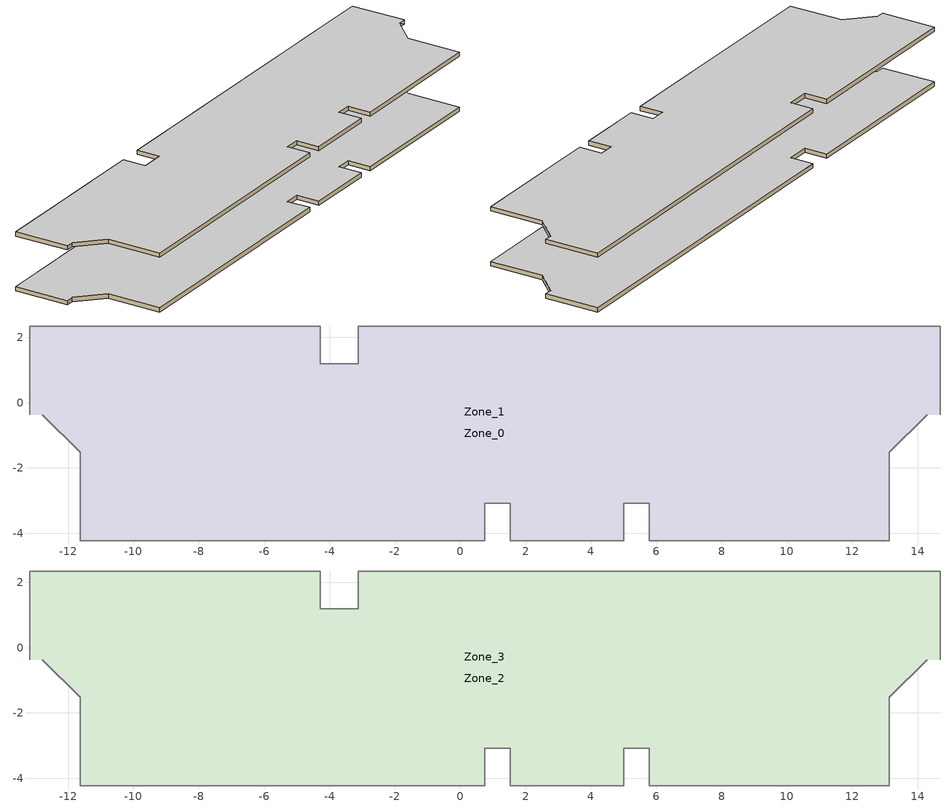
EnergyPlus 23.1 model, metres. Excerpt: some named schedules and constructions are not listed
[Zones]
Zone_0
 floor ground (Zone_0:f21UnderGroundSlabCF): -3.12,1.18 -3.12,2.34 14.68,2.34 14.68,-0.36 14.3,-0.36 13.14,-1.53 13.14,-4.23 5.78,-4.23 5.78,-3.07 5.01,-3.07 5.01,-4.23 1.52,-4.23 1.52,-3.07 0.75,-3.07 0.75,-4.23 -11.63,-4.23 -11.63,-1.53 -12.79,-0.36 -13.18,-0.36 -13.18,2.34 -4.28,2.34 -4.28,1.18 z-0.08
 wall to Zone_1 (Interior Partition (Mass)): 14.68,-0.36 14.68,2.34 -3.12,2.34 -3.12,1.18 -4.28,1.18 -4.28,2.34 -13.18,2.34 -13.18,-0.36 / -12.79,-0.36 -11.63,-1.53 -11.63,-4.23 0.75,-4.23 0.75,-3.07 1.52,-3.07 1.52,-4.23 5.01,-4.23 5.01,-3.07 5.78,-3.07 5.78,-4.23 13.14,-4.23 13.14,-1.53 14.3,-0.36 z-0.08:0.12
 ceiling to Zone_1 (Interior Slab (Mass)): -3.12,1.18 -4.28,1.18 -4.28,2.34 -13.18,2.34 -13.18,-0.36 -12.79,-0.36 -11.63,-1.53 -11.63,-4.23 0.75,-4.23 0.75,-3.07 1.52,-3.07 1.52,-4.23 5.01,-4.23 5.01,-3.07 5.78,-3.07 5.78,-4.23 13.14,-4.23 13.14,-1.53 14.3,-0.36 14.68,-0.36 14.68,2.34 -3.12,2.34 z0.12
Zone_1
 floor ground (Zone_1:f21UnderGroundSlabCF): -3.12,1.18 -3.12,2.34 14.68,2.34 14.68,-0.36 14.3,-0.36 13.14,-1.53 13.14,-4.23 5.78,-4.23 5.78,-3.07 5.01,-3.07 5.01,-4.23 1.52,-4.23 1.52,-3.07 0.75,-3.07 0.75,-4.23 -11.63,-4.23 -11.63,-1.53 -12.79,-0.36 -13.18,-0.36 -13.18,2.34 -4.28,2.34 -4.28,1.18 z-0.08
Zone_2
 floor to Zone_3 (Interior Slab (Mass)_FLIPPED): -3.12,1.18 -3.12,2.34 14.68,2.34 14.68,-0.36 14.3,-0.36 13.14,-1.53 13.14,-4.23 5.78,-4.23 5.78,-3.07 5.01,-3.07 5.01,-4.23 1.52,-4.23 1.52,-3.07 0.75,-3.07 0.75,-4.23 -11.63,-4.23 -11.63,-1.53 -12.79,-0.36 -13.18,-0.36 -13.18,2.34 -4.28,2.34 -4.28,1.18 z2.59
 wall to Zone_3 (Interior Partition (Mass)): 14.68,-0.36 14.68,2.34 -3.12,2.34 -3.12,1.18 -4.28,1.18 -4.28,2.34 -13.18,2.34 -13.18,-0.36 / -12.79,-0.36 -11.63,-1.53 -11.63,-4.23 0.75,-4.23 0.75,-3.07 1.52,-3.07 1.52,-4.23 5.01,-4.23 5.01,-3.07 5.78,-3.07 5.78,-4.23 13.14,-4.23 13.14,-1.53 14.3,-0.36 z2.59:2.79
 ceiling to Zone_3 (Interior Slab (Mass)): -3.12,1.18 -4.28,1.18 -4.28,2.34 -13.18,2.34 -13.18,-0.36 -12.79,-0.36 -11.63,-1.53 -11.63,-4.23 0.75,-4.23 0.75,-3.07 1.52,-3.07 1.52,-4.23 5.01,-4.23 5.01,-3.07 5.78,-3.07 5.78,-4.23 13.14,-4.23 13.14,-1.53 14.3,-0.36 14.68,-0.36 14.68,2.34 -3.12,2.34 z2.79
Zone_3
[Schedule:Day:Hourly]
613307c2-8aa6-4c91-907b-bb0af9b47a1f: Fraction, 1, 1, 1, 1, 1, 1, 1, 1, 0, 0, 0, 1, 1, 1, 1, 1, 1, 1, 0, 0, 0, 0, 0, 0
221ae4a8-9283-4e70-b2d0-ac4cc078e6b7: Fraction, 1, 1, 1, 1, 1, 1, 1, 1, 1, 0, 0, 0, 0, 0, 0, 0, 0, 0, 1, 1, 1, 1, 1, 1
fc1d9dd1-21ad-4a95-9f2e-5e8274befcc1: Fraction, 1, 1, 1, 1, 1, 1, 1, 1, 0, 0, 0, 1, 1, 1, 1, 0, 0, 0, 1, 1, 1, 1, 1, 1
045de047-22a5-4a90-b7b3-cf1eb05cef22: Fraction, 1, 1, 1, 1, 1, 1, 1, 0, 0, 0, 1, 1, 1, 0, 0, 0, 0, 1, 1, 1, 1, 1, 1, 1
e7f74120-9d63-4a36-ab36-1a4fc9cdbd2c: Fraction, 1, 1, 1, 1, 1, 1, 1, 1, 0, 0, 1, 1, 1, 1, 1, 1, 1, 0, 0, 0, 0, 0, 0, 1
e671f743-a171-429a-bed1-d6a67a00d9d5: Fraction, 1, 1, 1, 1, 0, 1, 1, 0, 0, 0, 0, 1, 1, 1, 1, 1, 0, 0, 0, 0, 0, 0, 0, 0
34f5285f-851c-4906-8dfd-2793a888aaac: Fraction, 0, 0, 0, 0, 0, 1, 1, 1, 0, 0, 0, 0, 0, 1, 0, 0, 0, 0, 0, 0, 0, 0, 0, 0
7e4b2431-a92c-49b9-b1d6-c385a8660f19: Fraction, 1, 1, 1, 1, 1, 1, 1, 1, 0, 0, 1, 1, 1, 1, 0, 0, 0, 0, 0, 0, 0, 0, 0, 0
18f68f57-d45d-45ed-bc88-365d76e5edac: Fraction, 0, 0, 0, 0, 0, 0, 0, 1, 0, 0, 0, 0, 0, 1, 0, 0, 0, 0, 0, 0, 0, 0, 1, 1
b6d31450-bda1-4964-892e-5050aa758c2c: Fraction, 1, 1, 1, 1, 1, 1, 1, 1, 0, 0, 0, 1, 0, 0, 0, 0, 0, 0, 0, 0, 0, 1, 1, 1
2b3c4a74-8b55-4ed1-a48b-883f575b50bd: Fraction, 1, 1, 1, 1, 1, 1, 1, 1, 0, 0, 0, 0, 1, 1, 1, 0, 0, 0, 0, 0, 0, 0, 1, 1
4d9f8f45-710f-42b6-bc5a-ae5538076bed: Fraction, 1, 1, 1, 1, 1, 1, 1, 1, 1, 0, 0, 0, 0, 0, 0, 0, 1, 1, 1, 1, 1, 1, 1, 1
7b6f5969-6e9d-4e31-83f8-cbfd3d8f1ee5: Fraction, 1, 1, 1, 1, 1, 1, 1, 1, 1, 0, 0, 0, 1, 1, 0, 0, 0, 0, 0, 1, 1, 1, 1, 1
d639d5a5-48d9-4be9-94c1-00be6beb3231: Fraction, 1, 1, 1, 1, 1, 1, 1, 1, 0, 1, 0, 0, 1, 1, 1, 1, 1, 1, 1, 1, 1, 1, 1, 1
0ab42fc6-8575-41d3-9d2b-da1dbde60e77: Fraction, 1, 1, 1, 1, 1, 1, 1, 1, 0, 0, 1, 0, 0, 0, 0, 0, 0, 0, 1, 1, 1, 1, 1, 1
0ba98ce9-c3f8-4b33-9f43-a603881a1f61: Fraction, 1, 1, 1, 1, 1, 1, 1, 1, 1, 0, 0, 0, 0, 1, 0, 0, 0, 0, 1, 1, 1, 1, 1, 1
d286b228-48cb-49fe-8f7e-8a35b57379ef: Fraction, 1, 1, 1, 1, 1, 1, 1, 1, 1, 0, 0, 0, 1, 0, 0, 0, 0, 0, 0, 0, 0, 0, 0, 1
e8fbf817-1bae-4f67-ab12-1d0c4ca7b79d: Fraction, 1, 1, 1, 1, 1, 1, 1, 1, 1, 0, 0, 0, 1, 1, 1, 1, 0, 1, 1, 1, 1, 1, 1, 1
14700e7e-194d-4da0-954c-0df0ed01f85b: Fraction, 1, 1, 1, 1, 1, 1, 1, 1, 0, 0, 1, 1, 0, 0, 0, 0, 1, 1, 1, 1, 1, 1, 1, 1
54d0f479-f92a-4ca9-b743-3f6ac3107a73: Fraction, 1, 1, 1, 1, 1, 1, 1, 1, 0, 0, 0, 0, 1, 1, 1, 1, 1, 1, 1, 1, 1, 1, 1, 1
d6e4fbde-ddd8-4199-83a4-2d6f8621f501: Fraction, 1, 1, 1, 1, 1, 1, 1, 1, 0, 0, 0, 0, 0, 0, 0, 1, 1, 1, 1, 1, 1, 1, 1, 1
141e316e-ef2a-4da4-b4f7-fd87c0098274: Fraction, 1, 1, 1, 1, 1, 1, 1, 1, 1, 1, 1, 1, 1, 1, 1, 0, 0, 0, 1, 1, 1, 1, 1, 1
999286ee-f318-4a6e-b003-1e8c6ec58065: Fraction, 1, 1, 1, 1, 1, 1, 1, 1, 0, 1, 1, 1, 1, 1, 1, 1, 1, 1, 1, 1, 1, 1, 1, 1
35f127c9-2228-46e0-bab9-f400ec9984d6: Fraction, 1, 1, 1, 1, 1, 1, 1, 1, 1, 0, 0, 0, 0, 0, 0, 0, 1, 1, 0, 0, 0, 0, 1, 1
5183e874-4b1b-4910-b6a9-a2fcc467ed76: Fraction, 1, 1, 1, 1, 1, 1, 1, 1, 1, 0, 0, 0, 0, 0, 0, 0, 0, 0, 0, 1, 1, 1, 1, 1
1a53b12e-97b5-4e04-8d02-f67dd9795df9: Fraction, 1, 1, 1, 1, 1, 1, 1, 0, 0, 0, 1, 1, 1, 1, 1, 1, 1, 0, 0, 0, 0, 0, 0, 0
5a655554-f5c3-4edb-a75b-37f179d81b7b: Fraction, 0, 1, 1, 1, 1, 1, 1, 1, 0, 0, 1, 0, 1, 1, 1, 0, 0, 0, 0, 0, 0, 0, 0, 1
19184b99-762f-4926-8548-8c1614a6db40: Fraction, 1, 1, 1, 1, 1, 1, 1, 1, 0, 0, 0, 1, 1, 1, 0, 0, 0, 1, 1, 1, 1, 1, 1, 1
2433b8e9-1c6a-4df1-83ab-3c6544d34019: Fraction, 1, 1, 1, 1, 1, 1, 1, 1, 1, 0, 0, 0, 0, 0, 0, 0, 0, 0, 0, 0, 0, 1, 1, 1
2074326f-e9dc-4f5f-a5d0-fbf5a298d041: Fraction, 1, 1, 1, 1, 1, 1, 1, 1, 0, 0, 1, 1, 1, 1, 1, 1, 1, 1, 0, 0, 0, 0, 1, 1
7d60bc45-5796-4def-9720-f2aae2197599: Fraction, 1, 1, 1, 1, 1, 1, 1, 1, 0, 0, 1, 0, 0, 0, 1, 1, 1, 1, 1, 1, 1, 1, 1, 1
be4b286f-7889-4ba9-bc49-1a8fa7f9d563: Fraction, 1, 1, 1, 1, 1, 1, 1, 1, 0, 0, 0, 0, 0, 0, 0, 0, 0, 1, 1, 1, 1, 1, 1, 1
eb66c7a4-156e-4b16-850d-ced058a6f478: Fraction, 1, 1, 1, 1, 1, 1, 1, 1, 0, 0, 0, 1, 1, 0, 0, 0, 0, 0, 0, 0, 1, 1, 1, 1
6e901cc3-bafb-4efb-96ed-7657097eee9d: Fraction, 1, 1, 1, 1, 1, 1, 1, 1, 0, 0, 1, 1, 1, 1, 0, 0, 1, 0, 0, 0, 0, 1, 1, 1
6ae9499f-60b8-4efd-86e3-190a8aebfaa8: Fraction, 1, 1, 1, 1, 1, 1, 1, 1, 1, 0, 1, 1, 1, 1, 1, 1, 1, 0, 0, 0, 0, 0, 1, 1
47850761-5684-495b-bc64-830e4fa9b8e2: Fraction, 1, 1, 1, 1, 1, 1, 1, 1, 0, 0, 1, 1, 1, 0, 1, 1, 0, 0, 1, 1, 1, 1, 1, 1
0e9b0a3a-6fef-42f9-907e-355a3aee525d: Fraction, 1, 1, 1, 1, 1, 1, 1, 1, 1, 0, 0, 0, 0, 1, 0, 0, 0, 0, 0, 0, 0, 1, 1, 1
6ede5c4a-0bfa-486a-9cfa-7946ee9e0228: Fraction, 1, 1, 1, 1, 1, 1, 1, 1, 0, 0, 0, 1, 1, 1, 1, 0, 0, 0, 0, 0, 0, 0, 0, 0
6ee4a996-b1c0-48f9-b8ff-b70e111c41a6: Fraction, 0, 1, 1, 1, 1, 1, 1, 0, 0, 0, 1, 1, 1, 1, 0, 0, 0, 0, 0, 0, 1, 1, 1, 0
07922edb-33af-4f3d-9447-4bf7b65bb3b5: Fraction, 0, 0, 0, 0, 0, 0, 0, 0, 0, 0, 0, 1, 1, 0, 0, 1, 0, 0, 0, 0, 0, 0, 0, 0
b2a0aea5-19fa-4e4f-a51a-52338e6e166d: Fraction, 0, 0, 0, 0, 0, 0, 0, 0, 0, 0, 0, 1, 1, 1, 1, 0, 0, 0, 0, 0, 0, 0, 0, 0
2a162be9-bf89-4020-86be-4880ae7dfc98: Fraction, 0, 0, 0, 0, 0, 0, 0, 0, 0, 0, 0, 1, 0, 0, 0, 0, 0, 0, 0, 0, 0, 0, 0, 0
2d82b5f0-4b32-4188-92c0-c0ef5c57d03b: Fraction, 0, 0, 0, 0, 1, 0, 0, 0, 0, 0, 0, 1, 1, 1, 0, 0, 0, 0, 0, 0, 0, 0, 0, 0
5afacdba-7fd5-4387-8349-1dc733a30a21: Fraction, 0, 0, 0, 0, 1, 0, 0, 0, 0, 0, 0, 1, 1, 1, 0, 1, 1, 1, 0, 0, 1, 1, 1, 1
1d51a316-8471-40fa-98fe-79e62228d0d2: Fraction, 1, 1, 1, 1, 1, 1, 1, 1, 1, 1, 1, 1, 1, 1, 1, 1, 1, 1, 1, 1, 1, 1, 1, 1
6f78f712-0f8f-4696-9eff-b890b4164685: Fraction, 1, 1, 1, 0, 1, 1, 1, 1, 0, 1, 1, 1, 1, 1, 1, 1, 1, 1, 1, 1, 1, 1, 1, 1
3ef2c776-71ff-4542-af9f-9d0f23b268be: Fraction, 1, 1, 1, 1, 1, 1, 1, 1, 1, 0, 0, 0, 1, 1, 0, 0, 1, 1, 1, 1, 1, 1, 1, 1
18b896ec-4f5b-410e-913c-6a1a7c58bcf7: Fraction, 1, 1, 1, 1, 1, 1, 1, 1, 1, 0, 0, 1, 1, 0, 1, 0, 1, 1, 0, 1, 0, 0, 1, 0
51adb836-2937-4849-a68e-b5aca71f5153: Fraction, 0, 1, 1, 1, 1, 1, 1, 1, 1, 1, 1, 1, 1, 0, 0, 0, 0, 0, 0, 0, 1, 1, 1, 1
516a7113-41f0-4ee9-880e-8e8929a826b4: Fraction, 1, 1, 1, 1, 1, 1, 1, 1, 1, 1, 1, 1, 0, 0, 0, 0, 0, 0, 0, 1, 1, 1, 1, 1
74dc4cc3-83d7-4675-a697-c7090b3857ee: Fraction, 1, 1, 1, 1, 1, 1, 1, 1, 1, 1, 1, 1, 1, 1, 0, 1, 1, 1, 0, 1, 1, 1, 1, 1
d86ffb7a-a5ae-4adc-9c21-45c160c97eed: Fraction, 1, 1, 1, 1, 1, 1, 1, 1, 1, 0, 0, 0, 0, 0, 0, 0, 0, 0, 0, 0, 1, 1, 1, 1
cd445bd3-e55a-4ed0-a0a8-6fd790d08495: Fraction, 1, 1, 1, 1, 1, 1, 1, 1, 0, 0, 0, 0, 1, 1, 1, 1, 0, 0, 0, 0, 0, 0, 1, 0
37f8b9cc-4bee-4416-adcc-142725fb9bab: Fraction, 1, 1, 1, 1, 1, 1, 1, 1, 1, 1, 0, 1, 1, 1, 1, 0, 0, 0, 0, 0, 1, 1, 1, 0
f78ad61d-dfd2-4a14-a272-efd6d9fa9966: Fraction, 1, 1, 1, 1, 1, 1, 1, 1, 1, 0, 0, 0, 0, 1, 1, 1, 1, 1, 1, 1, 1, 1, 1, 1
117285d3-bfcf-46e7-9516-e3b35d56039c: Fraction, 1, 1, 1, 1, 1, 1, 1, 1, 1, 1, 0, 0, 0, 0, 0, 0, 0, 1, 0, 1, 1, 1, 1, 1
f8a2cfd4-a3d0-4199-98d2-e27f0eb317fe: Fraction, 1, 1, 1, 1, 1, 1, 1, 1, 0, 0, 0, 0, 0, 0, 0, 0, 0, 0, 0, 1, 1, 1, 1, 1
4c29b148-9f94-4cbf-9262-868cfe786915: Fraction, 1, 1, 1, 1, 1, 1, 1, 1, 0, 0, 0, 0, 1, 0, 1, 0, 1, 1, 1, 1, 0, 1, 1, 1
72246f3f-8706-4514-8907-376346383f5f: Fraction, 1, 1, 1, 1, 1, 1, 1, 1, 0, 0, 0, 0, 1, 0, 0, 0, 0, 0, 0, 0, 0, 1, 1, 1
d312a23b-51bc-4c57-afaa-88e47a1f3e4c: Fraction, 1, 1, 1, 1, 1, 1, 1, 1, 0, 0, 0, 1, 0, 1, 1, 0, 0, 0, 0, 0, 0, 0, 0, 1
743fb035-7061-4b58-928f-54303a77ab4c: Fraction, 1, 1, 0, 0, 1, 1, 0, 1, 0, 0, 0, 0, 1, 0, 0, 0, 0, 0, 0, 0, 0, 0, 0, 0
fb5e09d2-8f81-44a6-b814-5dc01fab9666: Fraction, 0, 0, 1, 0, 0, 0, 1, 0, 0, 0, 0, 0, 0, 1, 1, 0, 0, 0, 0, 0, 0, 0, 0, 0
[Schedule:Week:Daily]
CoolAvail_Zone_1_42; CoolAvail_Zone_2_42; CoolAvail_Zone_3_42: 045de047-22a5-4a90-b7b3-cf1eb05cef22, e7f74120-9d63-4a36-ab36-1a4fc9cdbd2c, e671f743-a171-429a-bed1-d6a67a00d9d5, 34f5285f-851c-4906-8dfd-2793a888aaac, 7e4b2431-a92c-49b9-b1d6-c385a8660f19, 18f68f57-d45d-45ed-bc88-365d76e5edac, b6d31450-bda1-4964-892e-5050aa758c2c, 045de047-22a5-4a90-b7b3-cf1eb05cef22, 045de047-22a5-4a90-b7b3-cf1eb05cef22, 045de047-22a5-4a90-b7b3-cf1eb05cef22, 045de047-22a5-4a90-b7b3-cf1eb05cef22, 045de047-22a5-4a90-b7b3-cf1eb05cef22
CoolAvail_Zone_1_43; CoolAvail_Zone_2_43; CoolAvail_Zone_3_43: 2b3c4a74-8b55-4ed1-a48b-883f575b50bd, 4d9f8f45-710f-42b6-bc5a-ae5538076bed, 7b6f5969-6e9d-4e31-83f8-cbfd3d8f1ee5, d639d5a5-48d9-4be9-94c1-00be6beb3231, 0ab42fc6-8575-41d3-9d2b-da1dbde60e77, 0ba98ce9-c3f8-4b33-9f43-a603881a1f61, d286b228-48cb-49fe-8f7e-8a35b57379ef, 2b3c4a74-8b55-4ed1-a48b-883f575b50bd, 2b3c4a74-8b55-4ed1-a48b-883f575b50bd, 2b3c4a74-8b55-4ed1-a48b-883f575b50bd, 2b3c4a74-8b55-4ed1-a48b-883f575b50bd, 2b3c4a74-8b55-4ed1-a48b-883f575b50bd
CoolAvail_Zone_1_44; CoolAvail_Zone_2_44; CoolAvail_Zone_3_44: e8fbf817-1bae-4f67-ab12-1d0c4ca7b79d, 14700e7e-194d-4da0-954c-0df0ed01f85b, 54d0f479-f92a-4ca9-b743-3f6ac3107a73, d6e4fbde-ddd8-4199-83a4-2d6f8621f501, 141e316e-ef2a-4da4-b4f7-fd87c0098274, 999286ee-f318-4a6e-b003-1e8c6ec58065, 35f127c9-2228-46e0-bab9-f400ec9984d6, e8fbf817-1bae-4f67-ab12-1d0c4ca7b79d, e8fbf817-1bae-4f67-ab12-1d0c4ca7b79d, e8fbf817-1bae-4f67-ab12-1d0c4ca7b79d, e8fbf817-1bae-4f67-ab12-1d0c4ca7b79d, e8fbf817-1bae-4f67-ab12-1d0c4ca7b79d
CoolAvail_Zone_1_45; CoolAvail_Zone_2_45; CoolAvail_Zone_3_45: 5183e874-4b1b-4910-b6a9-a2fcc467ed76, 613307c2-8aa6-4c91-907b-bb0af9b47a1f, 1a53b12e-97b5-4e04-8d02-f67dd9795df9, 5a655554-f5c3-4edb-a75b-37f179d81b7b, 221ae4a8-9283-4e70-b2d0-ac4cc078e6b7, 19184b99-762f-4926-8548-8c1614a6db40, 5183e874-4b1b-4910-b6a9-a2fcc467ed76, 5183e874-4b1b-4910-b6a9-a2fcc467ed76, 5183e874-4b1b-4910-b6a9-a2fcc467ed76, 5183e874-4b1b-4910-b6a9-a2fcc467ed76, 5183e874-4b1b-4910-b6a9-a2fcc467ed76, 5183e874-4b1b-4910-b6a9-a2fcc467ed76
CoolAvail_Zone_1_46; CoolAvail_Zone_2_46; CoolAvail_Zone_3_46: 2433b8e9-1c6a-4df1-83ab-3c6544d34019, e7f74120-9d63-4a36-ab36-1a4fc9cdbd2c, 2074326f-e9dc-4f5f-a5d0-fbf5a298d041, 7d60bc45-5796-4def-9720-f2aae2197599, be4b286f-7889-4ba9-bc49-1a8fa7f9d563, eb66c7a4-156e-4b16-850d-ced058a6f478, 6e901cc3-bafb-4efb-96ed-7657097eee9d, 2433b8e9-1c6a-4df1-83ab-3c6544d34019, 2433b8e9-1c6a-4df1-83ab-3c6544d34019, 2433b8e9-1c6a-4df1-83ab-3c6544d34019, 2433b8e9-1c6a-4df1-83ab-3c6544d34019, 2433b8e9-1c6a-4df1-83ab-3c6544d34019
CoolAvail_Zone_1_47; CoolAvail_Zone_2_47; CoolAvail_Zone_3_47: 6ae9499f-60b8-4efd-86e3-190a8aebfaa8, 47850761-5684-495b-bc64-830e4fa9b8e2, 0e9b0a3a-6fef-42f9-907e-355a3aee525d, 6ede5c4a-0bfa-486a-9cfa-7946ee9e0228, 6ee4a996-b1c0-48f9-b8ff-b70e111c41a6, 07922edb-33af-4f3d-9447-4bf7b65bb3b5, b2a0aea5-19fa-4e4f-a51a-52338e6e166d, 6ae9499f-60b8-4efd-86e3-190a8aebfaa8, 6ae9499f-60b8-4efd-86e3-190a8aebfaa8, 6ae9499f-60b8-4efd-86e3-190a8aebfaa8, 6ae9499f-60b8-4efd-86e3-190a8aebfaa8, 6ae9499f-60b8-4efd-86e3-190a8aebfaa8
CoolAvail_Zone_1_48; CoolAvail_Zone_2_48; CoolAvail_Zone_3_48: 2a162be9-bf89-4020-86be-4880ae7dfc98, 2d82b5f0-4b32-4188-92c0-c0ef5c57d03b, 5afacdba-7fd5-4387-8349-1dc733a30a21, 1d51a316-8471-40fa-98fe-79e62228d0d2, 6f78f712-0f8f-4696-9eff-b890b4164685, 3ef2c776-71ff-4542-af9f-9d0f23b268be, 18b896ec-4f5b-410e-913c-6a1a7c58bcf7, 2a162be9-bf89-4020-86be-4880ae7dfc98, 2a162be9-bf89-4020-86be-4880ae7dfc98, 2a162be9-bf89-4020-86be-4880ae7dfc98, 2a162be9-bf89-4020-86be-4880ae7dfc98, 2a162be9-bf89-4020-86be-4880ae7dfc98
CoolAvail_Zone_1_49; CoolAvail_Zone_2_49; CoolAvail_Zone_3_49: 51adb836-2937-4849-a68e-b5aca71f5153, 516a7113-41f0-4ee9-880e-8e8929a826b4, 74dc4cc3-83d7-4675-a697-c7090b3857ee, d86ffb7a-a5ae-4adc-9c21-45c160c97eed, cd445bd3-e55a-4ed0-a0a8-6fd790d08495, 37f8b9cc-4bee-4416-adcc-142725fb9bab, f78ad61d-dfd2-4a14-a272-efd6d9fa9966, 51adb836-2937-4849-a68e-b5aca71f5153, 51adb836-2937-4849-a68e-b5aca71f5153, 51adb836-2937-4849-a68e-b5aca71f5153, 51adb836-2937-4849-a68e-b5aca71f5153, 51adb836-2937-4849-a68e-b5aca71f5153
CoolAvail_Zone_1_50; CoolAvail_Zone_2_50; CoolAvail_Zone_3_50: 117285d3-bfcf-46e7-9516-e3b35d56039c, fc1d9dd1-21ad-4a95-9f2e-5e8274befcc1, f8a2cfd4-a3d0-4199-98d2-e27f0eb317fe, 4c29b148-9f94-4cbf-9262-868cfe786915, 72246f3f-8706-4514-8907-376346383f5f, d312a23b-51bc-4c57-afaa-88e47a1f3e4c, 743fb035-7061-4b58-928f-54303a77ab4c, 117285d3-bfcf-46e7-9516-e3b35d56039c, 117285d3-bfcf-46e7-9516-e3b35d56039c, 117285d3-bfcf-46e7-9516-e3b35d56039c, 117285d3-bfcf-46e7-9516-e3b35d56039c, 117285d3-bfcf-46e7-9516-e3b35d56039c
CoolAvail_Zone_1_51; CoolAvail_Zone_2_51; CoolAvail_Zone_3_51: fb5e09d2-8f81-44a6-b814-5dc01fab9666, 8dbbae1d-5101-4069-b1f7-bf17d1b04f24, be925690-446b-45ee-b00c-e7a6b0739b5a, 27e3ebdb-ad4e-4947-b928-0c3bc2c9670c, 791c14b4-ddd0-4041-bf49-3f11275c2069, 25ef3f7e-85c7-4c0e-b391-d9d0fb7738b0, 513296c7-829c-4431-8b6c-4b8a78cb0fb9, fb5e09d2-8f81-44a6-b814-5dc01fab9666, fb5e09d2-8f81-44a6-b814-5dc01fab9666, fb5e09d2-8f81-44a6-b814-5dc01fab9666, fb5e09d2-8f81-44a6-b814-5dc01fab9666, fb5e09d2-8f81-44a6-b814-5dc01fab9666
CoolAvail_Zone_1_52; CoolAvail_Zone_2_52; CoolAvail_Zone_3_52: 15a8ba29-2b9d-4569-b55a-24c1871b45b6, 15a8ba29-2b9d-4569-b55a-24c1871b45b6, 15a8ba29-2b9d-4569-b55a-24c1871b45b6, 15a8ba29-2b9d-4569-b55a-24c1871b45b6, 15a8ba29-2b9d-4569-b55a-24c1871b45b6, 15a8ba29-2b9d-4569-b55a-24c1871b45b6, 15a8ba29-2b9d-4569-b55a-24c1871b45b6, 15a8ba29-2b9d-4569-b55a-24c1871b45b6, 15a8ba29-2b9d-4569-b55a-24c1871b45b6, 15a8ba29-2b9d-4569-b55a-24c1871b45b6, 15a8ba29-2b9d-4569-b55a-24c1871b45b6, 15a8ba29-2b9d-4569-b55a-24c1871b45b6
CoolAvail_Zone_2_0; CoolAvail_Zone_3_0: 101b5d85-50e2-47d6-a2b9-fdca6b40efff, c4979bbe-f962-4f51-a79a-f8ffd58dfe2b, 9d52a159-04fd-4f9d-85af-d12cfab4f341, 1c073a8d-68b4-4047-8a2d-041e5d47b466, 846caad7-d875-4e8c-8c7c-f7d525063702, 1a36a5c5-7556-4830-a8d0-f64b808e300a, 85886e61-1467-4d3c-925d-2f48c74eecbd, 101b5d85-50e2-47d6-a2b9-fdca6b40efff, 101b5d85-50e2-47d6-a2b9-fdca6b40efff, 101b5d85-50e2-47d6-a2b9-fdca6b40efff, 101b5d85-50e2-47d6-a2b9-fdca6b40efff, 101b5d85-50e2-47d6-a2b9-fdca6b40efff
CoolAvail_Zone_2_1; CoolAvail_Zone_3_1: 9a49b87d-85d2-4786-a2e3-a71ff64265ed, 843b071a-27b3-43d5-8c5a-d1523ee4a428, 44f65347-1504-40d6-9b11-89126dd36c03, e79ef82f-a267-486e-9736-37d40e09839b, d3489c97-1c63-4be9-bd51-77495e3010e9, af39a9be-ab1c-46e7-80a8-ba31145886c8, 20e1f370-967a-4ac7-88b2-b8ff0b045305, 9a49b87d-85d2-4786-a2e3-a71ff64265ed, 9a49b87d-85d2-4786-a2e3-a71ff64265ed, 9a49b87d-85d2-4786-a2e3-a71ff64265ed, 9a49b87d-85d2-4786-a2e3-a71ff64265ed, 9a49b87d-85d2-4786-a2e3-a71ff64265ed
CoolAvail_Zone_2_2; CoolAvail_Zone_3_2: b928fe54-2686-44c6-8893-cf3befaafa64, 4eea1c81-fdf4-4d32-8908-5bfd24ec61f0, d3489c97-1c63-4be9-bd51-77495e3010e9, 31c6d66f-3bc0-4656-914a-27273c612fc0, c4979bbe-f962-4f51-a79a-f8ffd58dfe2b, 9e243a38-bb34-4db3-a9f6-a3daf1d2d3e8, a8ed7ce0-6275-4bb7-bf0b-45945df8be19, b928fe54-2686-44c6-8893-cf3befaafa64, b928fe54-2686-44c6-8893-cf3befaafa64, b928fe54-2686-44c6-8893-cf3befaafa64, b928fe54-2686-44c6-8893-cf3befaafa64, b928fe54-2686-44c6-8893-cf3befaafa64
CoolAvail_Zone_2_3; CoolAvail_Zone_3_3: 2beebd62-c32a-447d-a363-4ced4b137444, 754e1f6a-6fda-4d27-a566-0c247829c5d0, d96c9f50-3297-429c-b8a0-2940010e9eb7, 5d18a932-5d33-49f1-85f9-f7b3a96ec5a3, 90159314-ec27-47e7-be0e-3a75ea0439be, 101b5d85-50e2-47d6-a2b9-fdca6b40efff, d441ff0c-bdd6-4e8c-a3c8-77b2be81bdd6, 2beebd62-c32a-447d-a363-4ced4b137444, 2beebd62-c32a-447d-a363-4ced4b137444, 2beebd62-c32a-447d-a363-4ced4b137444, 2beebd62-c32a-447d-a363-4ced4b137444, 2beebd62-c32a-447d-a363-4ced4b137444
CoolAvail_Zone_2_4; CoolAvail_Zone_3_4: 0f10acd5-5e7e-49ed-85b9-72586683d736, 2ce6c997-b22f-45b9-b804-9ed5412f99c0, 352d9823-5c3d-4d67-ad51-74a0a981c490, 71ab28f2-b0f1-4152-b260-45d60f567f38, 255c8c6a-918a-4794-9068-9ed76ac076e7, 0deeec86-2853-4ae8-bed2-fca6c9e35eda, 2ce6c997-b22f-45b9-b804-9ed5412f99c0, 0f10acd5-5e7e-49ed-85b9-72586683d736, 0f10acd5-5e7e-49ed-85b9-72586683d736, 0f10acd5-5e7e-49ed-85b9-72586683d736, 0f10acd5-5e7e-49ed-85b9-72586683d736, 0f10acd5-5e7e-49ed-85b9-72586683d736
CoolAvail_Zone_2_5; CoolAvail_Zone_3_5: 5b65a6a4-88d8-45b9-a6d9-5805ce4f3225, f9db73f9-19c7-47f4-9a2f-8f46d024c5dd, fb352f48-7048-40b9-956c-fabff520de05, bb68da4b-8bd3-4e94-95be-c6a35ea93be2, 17eb6677-f5a1-4170-8b4f-fc561e546082, 76521286-06b1-4997-a85a-13f24bce1eb2, 073babae-a0af-4805-8a26-85f0abf5699f, 5b65a6a4-88d8-45b9-a6d9-5805ce4f3225, 5b65a6a4-88d8-45b9-a6d9-5805ce4f3225, 5b65a6a4-88d8-45b9-a6d9-5805ce4f3225, 5b65a6a4-88d8-45b9-a6d9-5805ce4f3225, 5b65a6a4-88d8-45b9-a6d9-5805ce4f3225
CoolAvail_Zone_2_6; CoolAvail_Zone_3_6: 60f873ce-9e1c-43f5-9501-928ba0be88ee, 40e62d66-b4ce-47c8-9b7c-c7729762349d, 545da3a1-4e99-459e-bd6a-8dd1c37bc9bf, 4c07bf9e-b23a-464f-b1ab-400f7d81f7b7, f58dfca6-a7c5-4bd3-815c-845bf6fd7a36, 8bcf43a9-53ca-410e-aea6-9044dc74afdf, 400585f7-7f9a-41de-9a3e-522122068377, 60f873ce-9e1c-43f5-9501-928ba0be88ee, 60f873ce-9e1c-43f5-9501-928ba0be88ee, 60f873ce-9e1c-43f5-9501-928ba0be88ee, 60f873ce-9e1c-43f5-9501-928ba0be88ee, 60f873ce-9e1c-43f5-9501-928ba0be88ee
CoolAvail_Zone_2_7; CoolAvail_Zone_3_7: 71e37e2a-21ce-4182-8260-fe3e772682f3, cfe308d7-a056-4192-ad5e-67d0d74f8a25, 445d97ca-ca12-4e1f-82fc-6fd4d678fd95, 3ad89ad9-1303-4542-969b-fa3b887d0057, 72015ecb-f63e-40ba-9de7-f3e97830b37f, 386f6db6-0a56-4221-b77c-7d338010420a, 11ea22f2-a522-4dbd-894e-97847c69aab3, 71e37e2a-21ce-4182-8260-fe3e772682f3, 71e37e2a-21ce-4182-8260-fe3e772682f3, 71e37e2a-21ce-4182-8260-fe3e772682f3, 71e37e2a-21ce-4182-8260-fe3e772682f3, 71e37e2a-21ce-4182-8260-fe3e772682f3
CoolAvail_Zone_2_8; CoolAvail_Zone_3_8: 0e15c3cc-8837-415a-9d8f-396f31a5034b, f2a5553a-9555-4227-bd82-63ccd670d33f, 38e85de6-d0e9-4dc5-9656-8d52ea08bb2b, 87e20832-508f-4057-bf11-014a6a6e7ee0, 6d989052-cc85-417c-80b8-75c9bce780e6, d5667a01-019b-4c53-9a17-64321f5f7b25, 613307c2-8aa6-4c91-907b-bb0af9b47a1f, 0e15c3cc-8837-415a-9d8f-396f31a5034b, 0e15c3cc-8837-415a-9d8f-396f31a5034b, 0e15c3cc-8837-415a-9d8f-396f31a5034b, 0e15c3cc-8837-415a-9d8f-396f31a5034b, 0e15c3cc-8837-415a-9d8f-396f31a5034b
CoolAvail_Zone_2_9; CoolAvail_Zone_3_9: a8673020-6819-42a4-94ae-c447f602b0d9, c6c245e3-da05-453b-9b60-d209ecba8cec, 613307c2-8aa6-4c91-907b-bb0af9b47a1f, af66b3d1-7437-4f51-8f36-003129603712, f68db8f2-79ae-4c3c-b19b-8f0427495823, 6abcd034-d161-42db-8706-def5e01ae57d, 6d71166f-1b71-4982-8b79-9e63e0fe5c92, a8673020-6819-42a4-94ae-c447f602b0d9, a8673020-6819-42a4-94ae-c447f602b0d9, a8673020-6819-42a4-94ae-c447f602b0d9, a8673020-6819-42a4-94ae-c447f602b0d9, a8673020-6819-42a4-94ae-c447f602b0d9
CoolAvail_Zone_2_10; CoolAvail_Zone_3_10: 147a76e1-a461-4127-b962-105c03f23251, 613307c2-8aa6-4c91-907b-bb0af9b47a1f, bed720de-659e-4e06-a2c1-2a6293d2ff6f, 4dfc22cc-9ac2-47ff-ba0f-2b92194b9829, 5e16ed15-f94d-4df4-8c55-caa063f6117a, f638f7b0-91cb-491c-9e14-253ade67ec60, 61785781-1c30-4e96-af15-9acf7d6ec6df, 147a76e1-a461-4127-b962-105c03f23251, 147a76e1-a461-4127-b962-105c03f23251, 147a76e1-a461-4127-b962-105c03f23251, 147a76e1-a461-4127-b962-105c03f23251, 147a76e1-a461-4127-b962-105c03f23251
CoolAvail_Zone_2_11; CoolAvail_Zone_3_11: 613307c2-8aa6-4c91-907b-bb0af9b47a1f, fce82450-8b15-4a61-9f52-f9c7dbdf5c38, 06f2e002-e215-4cbc-9533-67d3cc188288, c11644d0-3b6f-485d-bcd0-2416a92099a8, d8f2bdde-81c2-4643-81a1-46338939e5fa, 721d8c2f-a6f0-4370-8f11-8e306d53c12c, aa1db028-c282-487f-bf47-eebf7ade1fcf, 613307c2-8aa6-4c91-907b-bb0af9b47a1f, 613307c2-8aa6-4c91-907b-bb0af9b47a1f, 613307c2-8aa6-4c91-907b-bb0af9b47a1f, 613307c2-8aa6-4c91-907b-bb0af9b47a1f, 613307c2-8aa6-4c91-907b-bb0af9b47a1f
CoolAvail_Zone_2_12; CoolAvail_Zone_3_12: b1fa5cea-c9ee-4d37-903e-bbc1f61b0fff, 163b6b3e-87bf-4ef0-b4e8-86e89039eb45, 6193c470-c622-459e-9e35-632df3000e32, 844a0c21-5ce1-463a-86ac-ab40cdcc2d10, b524331f-8fe5-4c1f-8ac8-1a539d21e65d, 5799fdf4-e828-4b85-ad81-bc7d58f7ddb1, 0271b4ed-f237-4cb7-877f-1b32eede0682, b1fa5cea-c9ee-4d37-903e-bbc1f61b0fff, b1fa5cea-c9ee-4d37-903e-bbc1f61b0fff, b1fa5cea-c9ee-4d37-903e-bbc1f61b0fff, b1fa5cea-c9ee-4d37-903e-bbc1f61b0fff, b1fa5cea-c9ee-4d37-903e-bbc1f61b0fff
CoolAvail_Zone_2_13; CoolAvail_Zone_3_13: 4521a618-1408-41c7-89e6-46d260d32eac, ea5aa177-a10c-4cc6-ad90-0155cb6741ec, 0d82ce50-64aa-4de1-85bb-2cdb5bce18c4, 1d86fd53-d6b0-401a-857b-3085eb50e161, 87d6a17c-d486-4977-841a-cc2dcee14c24, c3a7c3be-7bef-46bf-ae27-21e377b0284a, 2bfdecaf-1331-42ec-bf75-caec5d026706, 4521a618-1408-41c7-89e6-46d260d32eac, 4521a618-1408-41c7-89e6-46d260d32eac, 4521a618-1408-41c7-89e6-46d260d32eac, 4521a618-1408-41c7-89e6-46d260d32eac, 4521a618-1408-41c7-89e6-46d260d32eac
CoolAvail_Zone_2_14; CoolAvail_Zone_3_14: 0fbc1205-dbbf-4afa-8200-d416a85ad097, 44571a87-8a42-4dde-b993-03312249a307, 9ef339b4-dc2d-4e6f-9db2-49f721c5fda3, e025a19a-696a-4e4d-bfda-ba180a1cedda, bd4f6598-057a-4d02-9646-23766d072e6d, 11c783ff-c9f9-470f-8f13-842b21e67925, 39b0b1f9-8ea9-4c35-a0e5-d911d0342014, 0fbc1205-dbbf-4afa-8200-d416a85ad097, 0fbc1205-dbbf-4afa-8200-d416a85ad097, 0fbc1205-dbbf-4afa-8200-d416a85ad097, 0fbc1205-dbbf-4afa-8200-d416a85ad097, 0fbc1205-dbbf-4afa-8200-d416a85ad097
CoolAvail_Zone_2_15; CoolAvail_Zone_3_15: 369ed2c9-53fb-4d6c-83a2-964c8318f990, 7bbc8963-44d2-4955-aa81-f84fb3806aec, 30ec974a-1ce5-48ef-a772-8128b01d9920, cec7b63a-5193-4ccc-9212-639a7c9ba73a, ca0cca3f-3ddc-4104-bc52-80351d920f97, 2ac3b907-009f-4f9a-b07d-02d2dd3a123c, 664e93ea-60d5-4e9b-a0a3-6647ead0854a, 369ed2c9-53fb-4d6c-83a2-964c8318f990, 369ed2c9-53fb-4d6c-83a2-964c8318f990, 369ed2c9-53fb-4d6c-83a2-964c8318f990, 369ed2c9-53fb-4d6c-83a2-964c8318f990, 369ed2c9-53fb-4d6c-83a2-964c8318f990
CoolAvail_Zone_2_16; CoolAvail_Zone_3_16: a328a98d-13b9-441a-b6f8-8c9aff383cf2, 700bc144-d0d0-4582-af1a-b3adc6e1dd5d, ccffaeb2-6981-4301-bfa7-3d187a05f770, eb61add2-58cb-4016-b825-cf0ec220814a, d38f573d-670d-4c52-a8ad-e5672937f525, c0e27841-65bd-4e8c-bf4e-ce8449dc44ee, 9023ac32-3b59-4901-9539-42a83f4ff155, a328a98d-13b9-441a-b6f8-8c9aff383cf2, a328a98d-13b9-441a-b6f8-8c9aff383cf2, a328a98d-13b9-441a-b6f8-8c9aff383cf2, a328a98d-13b9-441a-b6f8-8c9aff383cf2, a328a98d-13b9-441a-b6f8-8c9aff383cf2
CoolAvail_Zone_2_17; CoolAvail_Zone_3_17: 2dd51668-f786-4732-814f-1b2310f05dc8, 487e2272-4d9e-4eae-b78d-7311df3fe1ef, 4d2cca53-93af-4a0d-bd53-fcdf0df4c859, 8b592837-b0ed-4772-b68c-6bce57264ab9, 7dd5b52a-0c7e-467d-8a98-2378646e60ac, 5c51fd6c-f638-46c5-a15e-4870526941d7, 2ee0b87b-681d-437b-a6a1-f00a7373f850, 2dd51668-f786-4732-814f-1b2310f05dc8, 2dd51668-f786-4732-814f-1b2310f05dc8, 2dd51668-f786-4732-814f-1b2310f05dc8, 2dd51668-f786-4732-814f-1b2310f05dc8, 2dd51668-f786-4732-814f-1b2310f05dc8
CoolAvail_Zone_2_18; CoolAvail_Zone_3_18: 02204b76-442c-44df-84e9-724ea93a8bc6, 4f8b644a-875d-4a13-bda7-e57abbbec1d6, e27c4b03-e375-44e6-9e16-b887766ccfbb, 02204b76-442c-44df-84e9-724ea93a8bc6, f84dbb50-f220-423f-a807-49fa110ac2ba, 8137247b-9351-49b7-86ff-19233b0da506, 354a070c-5b05-4bfc-af86-0ed5f6dc66c0, 02204b76-442c-44df-84e9-724ea93a8bc6, 02204b76-442c-44df-84e9-724ea93a8bc6, 02204b76-442c-44df-84e9-724ea93a8bc6, 02204b76-442c-44df-84e9-724ea93a8bc6, 02204b76-442c-44df-84e9-724ea93a8bc6
CoolAvail_Zone_2_19; CoolAvail_Zone_3_19: 1f7bd391-9114-49ca-9a12-c964734ec11d, bc9b76b5-0b8f-497e-bb69-3ca8c4428b91, 6708489d-32f5-411a-83e3-cbdad7275f6d, 8b4c0d58-ef68-4384-80f8-5bde17c0f631, 71cc648e-cb99-4c27-a318-fd9f6bc0aa71, f106f2a1-4103-4a18-b76a-0d36f6c98a96, 61671018-3142-470a-99db-792dad81ed32, 1f7bd391-9114-49ca-9a12-c964734ec11d, 1f7bd391-9114-49ca-9a12-c964734ec11d, 1f7bd391-9114-49ca-9a12-c964734ec11d, 1f7bd391-9114-49ca-9a12-c964734ec11d, 1f7bd391-9114-49ca-9a12-c964734ec11d
CoolAvail_Zone_2_20; CoolAvail_Zone_3_20: d121ed59-0e62-42ff-b0bc-9c7a6ebabda2, 0a2d420c-b75a-4ec7-8d8a-0e50e32338c6, 1f7bd391-9114-49ca-9a12-c964734ec11d, 3a070dbb-3886-492f-a045-a5f4722d0db8, a83aaaaf-c756-4915-8ebd-ce396c5bf3eb, 1b5139ae-4fc9-4911-85a6-3f67497cbee1, df2bb288-aeb7-4cc2-a420-e9bbd0280510, d121ed59-0e62-42ff-b0bc-9c7a6ebabda2, d121ed59-0e62-42ff-b0bc-9c7a6ebabda2, d121ed59-0e62-42ff-b0bc-9c7a6ebabda2, d121ed59-0e62-42ff-b0bc-9c7a6ebabda2, d121ed59-0e62-42ff-b0bc-9c7a6ebabda2
CoolAvail_Zone_2_21; CoolAvail_Zone_3_21: db95f054-3edd-4a6d-bdce-91b323a43259, f9db73f9-19c7-47f4-9a2f-8f46d024c5dd, 2a7c9c6a-64e8-4eff-8a8c-ee6ddca7cc57, 926be529-d521-4abf-b838-68f3e81b462d, 561a6495-e36d-4112-8207-b17ed1802feb, a8e66a2f-fe15-4c03-a12b-d5c88e11db59, e0329a3a-3bd4-41c5-ab4f-5e537b0de411, db95f054-3edd-4a6d-bdce-91b323a43259, db95f054-3edd-4a6d-bdce-91b323a43259, db95f054-3edd-4a6d-bdce-91b323a43259, db95f054-3edd-4a6d-bdce-91b323a43259, db95f054-3edd-4a6d-bdce-91b323a43259
CoolAvail_Zone_2_22; CoolAvail_Zone_3_22: 47f13435-a166-4eb1-9cb7-54036eb453d3, 8754678c-8171-4ac2-abaa-a6fd29ce8852, 3747129e-08f1-46bd-9b69-5085503bf4cc, e00ab4b1-381f-4ac3-84bb-81fe994f256e, ddef462e-5566-4761-8cf1-32acc20b7485, 0b20eb1c-cd36-4962-af07-e309cd3208fe, e8cb5154-05be-4f62-9d91-dc385cceed02, 47f13435-a166-4eb1-9cb7-54036eb453d3, 47f13435-a166-4eb1-9cb7-54036eb453d3, 47f13435-a166-4eb1-9cb7-54036eb453d3, 47f13435-a166-4eb1-9cb7-54036eb453d3, 47f13435-a166-4eb1-9cb7-54036eb453d3
CoolAvail_Zone_2_23; CoolAvail_Zone_3_23: 28e3482d-51b4-4f34-a589-50d191cf5f0e, 0a8839db-23bd-4711-8efa-85ae4373f5cb, 0e4aac3a-62be-4ce8-a9da-b6d9fd6fe3e8, 1d80b73d-ddad-4cdf-b615-0427cf3bf0a9, 6e2b47c4-49f7-4737-82dd-d9c790c88f4d, 7fe0020b-dfb3-4b9b-aab0-76beaf2b7fc7, b9431bcd-d357-4be5-a75b-608b9fee36d2, 28e3482d-51b4-4f34-a589-50d191cf5f0e, 28e3482d-51b4-4f34-a589-50d191cf5f0e, 28e3482d-51b4-4f34-a589-50d191cf5f0e, 28e3482d-51b4-4f34-a589-50d191cf5f0e, 28e3482d-51b4-4f34-a589-50d191cf5f0e
CoolAvail_Zone_2_24; CoolAvail_Zone_3_24: d97777cc-eac9-4e57-8f84-70f3952f4d9b, b7a68a37-dd30-4b65-8cab-9ac99e7db22c, 8429675c-20fe-46a1-8d8f-45cf35516ae3, eed44731-9048-47ae-a1c8-29fe8122a8bd, 49126914-1935-4af1-b502-ace4539f21f1, f408ef6a-ea28-4e7b-91c7-53f596799138, 3e13dc29-d6a5-4977-bda9-763077eb0034, d97777cc-eac9-4e57-8f84-70f3952f4d9b, d97777cc-eac9-4e57-8f84-70f3952f4d9b, d97777cc-eac9-4e57-8f84-70f3952f4d9b, d97777cc-eac9-4e57-8f84-70f3952f4d9b, d97777cc-eac9-4e57-8f84-70f3952f4d9b
CoolAvail_Zone_2_25; CoolAvail_Zone_3_25: c035f043-39f9-449a-9001-1a1893857f5d, 32ba568e-d9da-44c9-9170-2a6e5bdd328e, bb742cdd-9e57-45ab-b84f-805dae8ed918, 27d9cdcf-48b1-4b68-8e5c-78e76a5f32de, c7d9dfda-c081-4fef-a2b8-f487c6c75724, 4a33a946-a6f9-4dcb-879b-b51cdb36bdb1, c3f121b2-6f4c-4f04-8ba7-75c3e436559e, c035f043-39f9-449a-9001-1a1893857f5d, c035f043-39f9-449a-9001-1a1893857f5d, c035f043-39f9-449a-9001-1a1893857f5d, c035f043-39f9-449a-9001-1a1893857f5d, c035f043-39f9-449a-9001-1a1893857f5d
CoolAvail_Zone_2_26; CoolAvail_Zone_3_26: 6e2a2d91-3302-42b3-96cc-86e10de887aa, c5838eb7-ade0-4d14-9939-87af904fa7c7, 6a54c678-1bbd-4f0e-8acc-fc2f76fe325d, 12e3f2d3-2ff4-4fdd-af44-2a72279b101a, 8c1a0407-a99e-47a1-a9a3-fced717f3a87, d9174d66-71c5-408b-bd8a-2d1e7f9e8067, 265b3c2b-efac-45b8-a522-a89c1605beb2, 6e2a2d91-3302-42b3-96cc-86e10de887aa, 6e2a2d91-3302-42b3-96cc-86e10de887aa, 6e2a2d91-3302-42b3-96cc-86e10de887aa, 6e2a2d91-3302-42b3-96cc-86e10de887aa, 6e2a2d91-3302-42b3-96cc-86e10de887aa
CoolAvail_Zone_2_27; CoolAvail_Zone_3_27: 3d11e72a-e338-4c06-b5d4-7038ebe0709f, 5b1fb0cb-894a-4eab-934c-9c7774535eeb, ead83d7a-20ac-4cb5-8c54-784c639e099e, 9a78b80b-a39d-4a95-be75-34c5de27432d, 6b35ae47-d313-45e1-b6d0-aa50c7871b27, c26e6cde-e765-4cde-a4a3-09d3df8532c4, 6db4bff9-dc58-4260-99ae-d671ad722d93, 3d11e72a-e338-4c06-b5d4-7038ebe0709f, 3d11e72a-e338-4c06-b5d4-7038ebe0709f, 3d11e72a-e338-4c06-b5d4-7038ebe0709f, 3d11e72a-e338-4c06-b5d4-7038ebe0709f, 3d11e72a-e338-4c06-b5d4-7038ebe0709f
CoolAvail_Zone_2_28; CoolAvail_Zone_3_28: 6dd203ce-ad57-4851-abd1-f3d6632a892b, 73bbe929-7157-49f2-a81a-e16a473970c2, 0273c56d-a22d-4628-8c50-e187e72f790f, cfaa2020-c53c-477a-943d-766744f6280f, 8b592837-b0ed-4772-b68c-6bce57264ab9, 420083ae-3abf-4e8a-b996-fef9359592f0, db95f054-3edd-4a6d-bdce-91b323a43259, 6dd203ce-ad57-4851-abd1-f3d6632a892b, 6dd203ce-ad57-4851-abd1-f3d6632a892b, 6dd203ce-ad57-4851-abd1-f3d6632a892b, 6dd203ce-ad57-4851-abd1-f3d6632a892b, 6dd203ce-ad57-4851-abd1-f3d6632a892b
CoolAvail_Zone_2_29; CoolAvail_Zone_3_29: e72cf737-041f-461f-be59-80073e69d943, c05c95aa-5ce9-4e5c-96b5-c98dd425bf7f, eab98bfe-7c1f-4731-91ff-93a55183b381, ad07e1bf-17a1-45b8-bcfc-b197aba02226, 8b592837-b0ed-4772-b68c-6bce57264ab9, 8b592837-b0ed-4772-b68c-6bce57264ab9, fa9a5707-1a32-4690-90a2-0b69d0edb68e, e72cf737-041f-461f-be59-80073e69d943, e72cf737-041f-461f-be59-80073e69d943, e72cf737-041f-461f-be59-80073e69d943, e72cf737-041f-461f-be59-80073e69d943, e72cf737-041f-461f-be59-80073e69d943
CoolAvail_Zone_2_30; CoolAvail_Zone_3_30: e73324ac-521d-455f-8a64-443b96254822, 613307c2-8aa6-4c91-907b-bb0af9b47a1f, 0aeb9ab1-0fc4-4dd2-8362-6ad680db6582, b2008c68-ae7f-481f-afc6-45cc50923bcb, 53c43e9f-1b87-4825-8281-7587c9c76343, f2710bf2-94af-480d-b672-3edbfaa71d0a, cfc9328a-30eb-4ca3-89cd-4e273e72a855, e73324ac-521d-455f-8a64-443b96254822, e73324ac-521d-455f-8a64-443b96254822, e73324ac-521d-455f-8a64-443b96254822, e73324ac-521d-455f-8a64-443b96254822, e73324ac-521d-455f-8a64-443b96254822
CoolAvail_Zone_2_31; CoolAvail_Zone_3_31: 83c55070-f4b3-444f-ae1d-06338c1b1e32, 3a070dbb-3886-492f-a045-a5f4722d0db8, eab98bfe-7c1f-4731-91ff-93a55183b381, b5b7a7df-ceaf-412a-bbc0-05ee3d6cad0a, 8e2d85ec-83c8-4cb6-905d-8163293230ba, 513296c7-829c-4431-8b6c-4b8a78cb0fb9, 3e4768f0-8492-4b43-9f28-778fbaccd6e6, 83c55070-f4b3-444f-ae1d-06338c1b1e32, 83c55070-f4b3-444f-ae1d-06338c1b1e32, 83c55070-f4b3-444f-ae1d-06338c1b1e32, 83c55070-f4b3-444f-ae1d-06338c1b1e32, 83c55070-f4b3-444f-ae1d-06338c1b1e32
CoolAvail_Zone_2_32; CoolAvail_Zone_3_32: 82f1b309-b3a5-4429-9ffb-3b5234870a55, 7c79ecae-02e1-4a16-9ac2-d17f319ec578, c6bbd59c-d46c-4059-b751-a82b38d8cd87, 82f319c3-00aa-45d4-91ae-b809ddefc71b, a2d3b7b7-1e07-4c48-b848-079ebbd94c0a, 24d13d1c-5228-4d82-879d-a87c7e9b2a75, 589cf6aa-d673-4932-affb-0c82b0543660, 82f1b309-b3a5-4429-9ffb-3b5234870a55, 82f1b309-b3a5-4429-9ffb-3b5234870a55, 82f1b309-b3a5-4429-9ffb-3b5234870a55, 82f1b309-b3a5-4429-9ffb-3b5234870a55, 82f1b309-b3a5-4429-9ffb-3b5234870a55
CoolAvail_Zone_2_33; CoolAvail_Zone_3_33: cd1081f2-e3f5-4fcb-91b3-b429e7f1ea4e, 5c01224d-df12-42a5-b968-8667f761636e, ea66083a-6d37-4177-af88-7bb92e9a4cc9, cca110f6-f627-4284-b5ce-2532b7606612, 2dd8f1ab-4363-46ff-ac62-d6962cbf6168, 2a7c9c6a-64e8-4eff-8a8c-ee6ddca7cc57, 7074c92e-1c92-4de1-9913-d062e425b99e, cd1081f2-e3f5-4fcb-91b3-b429e7f1ea4e, cd1081f2-e3f5-4fcb-91b3-b429e7f1ea4e, cd1081f2-e3f5-4fcb-91b3-b429e7f1ea4e, cd1081f2-e3f5-4fcb-91b3-b429e7f1ea4e, cd1081f2-e3f5-4fcb-91b3-b429e7f1ea4e
CoolAvail_Zone_2_34; CoolAvail_Zone_3_34: 85518b37-a6a9-4461-beec-7ea51071c384, d14b1e96-f52f-4233-88b6-2cd4f53ea061, 689dcfcc-cc04-4426-ba74-83f55f9fda6b, b8fdcd7f-3e26-449e-b011-3e9981b2877c, 4dfbf4bf-246d-4ac8-866d-0172c181c448, 606c1e35-8e3e-4772-9cf9-242a84365d5d, b427a3a8-7e20-47f3-88de-81a4fc3c63d9, 85518b37-a6a9-4461-beec-7ea51071c384, 85518b37-a6a9-4461-beec-7ea51071c384, 85518b37-a6a9-4461-beec-7ea51071c384, 85518b37-a6a9-4461-beec-7ea51071c384, 85518b37-a6a9-4461-beec-7ea51071c384
CoolAvail_Zone_2_35; CoolAvail_Zone_3_35: 0cea21e8-f619-4de8-a903-c2eeb341276a, cbf6b76e-ff55-4117-a093-146c9b3daa1a, 9a49b87d-85d2-4786-a2e3-a71ff64265ed, 331d27c2-df4e-48ae-bbdf-abcb952ecdd8, 400585f7-7f9a-41de-9a3e-522122068377, 3d3444c0-9543-43c8-82c7-d1f5a8ce1319, 03ad8608-ac4c-48cc-8aa8-e97597ea4030, 0cea21e8-f619-4de8-a903-c2eeb341276a, 0cea21e8-f619-4de8-a903-c2eeb341276a, 0cea21e8-f619-4de8-a903-c2eeb341276a, 0cea21e8-f619-4de8-a903-c2eeb341276a, 0cea21e8-f619-4de8-a903-c2eeb341276a
CoolAvail_Zone_2_36; CoolAvail_Zone_3_36: 98fe449e-9485-4948-97cb-7299e6a8bbcf, d121ed59-0e62-42ff-b0bc-9c7a6ebabda2, 085aeec9-63be-4f82-bb67-bea9157745dc, 050b30e1-108a-4d9f-8a6e-fbb15b78bddb, 7a6c4cd8-1e96-4bf8-9e04-b81061aab7da, 74f7db84-95d6-4d80-8f4c-49360a507ac2, bb742cdd-9e57-45ab-b84f-805dae8ed918, 98fe449e-9485-4948-97cb-7299e6a8bbcf, 98fe449e-9485-4948-97cb-7299e6a8bbcf, 98fe449e-9485-4948-97cb-7299e6a8bbcf, 98fe449e-9485-4948-97cb-7299e6a8bbcf, 98fe449e-9485-4948-97cb-7299e6a8bbcf
CoolAvail_Zone_2_37; CoolAvail_Zone_3_37: 8b592837-b0ed-4772-b68c-6bce57264ab9, 88312ab6-b42b-40da-8a55-2ab6eb2ecc71, da0ff184-4613-4f0f-803e-1cd493256563, 77c66fc2-7dc2-4bcb-be41-aacddc86e588, bfee410a-0d84-4846-bb07-1ca3254dbb6f, c4979bbe-f962-4f51-a79a-f8ffd58dfe2b, 58ce3a92-b36e-48a7-82cc-e073a81d36ae, 8b592837-b0ed-4772-b68c-6bce57264ab9, 8b592837-b0ed-4772-b68c-6bce57264ab9, 8b592837-b0ed-4772-b68c-6bce57264ab9, 8b592837-b0ed-4772-b68c-6bce57264ab9, 8b592837-b0ed-4772-b68c-6bce57264ab9
CoolAvail_Zone_2_38; CoolAvail_Zone_3_38: 51ec9d40-3cb1-448e-8a6f-abe33f918b9f, 19b4f7d1-cd26-4c4d-8c98-0a3f564ea6e6, 98fe449e-9485-4948-97cb-7299e6a8bbcf, d0704d30-80b9-4013-943d-0442a1a0c9d0, a251b8cf-80d1-40ca-b26e-49736d6dfb6b, f10f0450-1ccd-437c-b07b-5448fd6e77ea, c1783715-414b-4b18-a9c3-2d0b3d5fcf3b, 51ec9d40-3cb1-448e-8a6f-abe33f918b9f, 51ec9d40-3cb1-448e-8a6f-abe33f918b9f, 51ec9d40-3cb1-448e-8a6f-abe33f918b9f, 51ec9d40-3cb1-448e-8a6f-abe33f918b9f, 51ec9d40-3cb1-448e-8a6f-abe33f918b9f
CoolAvail_Zone_2_39; CoolAvail_Zone_3_39: 855ed5ed-30ef-4e46-8714-535e94b52b45, b06df86b-5ec6-42fe-a5b0-bdcceda33a1f, 221ae4a8-9283-4e70-b2d0-ac4cc078e6b7, 7bc44d9c-2dd6-4cf1-b985-b398f939295e, 29e7a371-b015-4a47-8352-63e528a64c68, 061ddf97-1580-40bb-896f-b484f95c0e9e, 8b592837-b0ed-4772-b68c-6bce57264ab9, 855ed5ed-30ef-4e46-8714-535e94b52b45, 855ed5ed-30ef-4e46-8714-535e94b52b45, 855ed5ed-30ef-4e46-8714-535e94b52b45, 855ed5ed-30ef-4e46-8714-535e94b52b45, 855ed5ed-30ef-4e46-8714-535e94b52b45
CoolAvail_Zone_2_40; CoolAvail_Zone_3_40: ad07e1bf-17a1-45b8-bcfc-b197aba02226, 40f1ff27-a46d-46ac-8ca5-a5536820c309, fc1d9dd1-21ad-4a95-9f2e-5e8274befcc1, c2285b3f-efe9-4493-a982-2772af02c690, 55576e11-fad3-40ee-a601-3946686001be, 093dd5ee-b95c-4b76-b778-622d8365e21c, a12603fa-ef96-446a-99a1-5f10609f35af, ad07e1bf-17a1-45b8-bcfc-b197aba02226, ad07e1bf-17a1-45b8-bcfc-b197aba02226, ad07e1bf-17a1-45b8-bcfc-b197aba02226, ad07e1bf-17a1-45b8-bcfc-b197aba02226, ad07e1bf-17a1-45b8-bcfc-b197aba02226
CoolAvail_Zone_2_41; CoolAvail_Zone_3_41: 854e226a-026e-43ef-a1ea-33e3688660b9, c25f2058-4b21-4038-bb6d-bd8693a404cd, 934d6da4-60ab-4990-8626-78201743b954, 09d483ca-3249-487d-9540-ba62ee16fc1f, 002c1084-b450-45f3-8b09-809778003b8f, 2bd86534-4181-4e99-a3cd-28d378ac1402, 66c86ae1-5e43-4b71-93cb-bae45d959ad7, 854e226a-026e-43ef-a1ea-33e3688660b9, 854e226a-026e-43ef-a1ea-33e3688660b9, 854e226a-026e-43ef-a1ea-33e3688660b9, 854e226a-026e-43ef-a1ea-33e3688660b9, 854e226a-026e-43ef-a1ea-33e3688660b9
